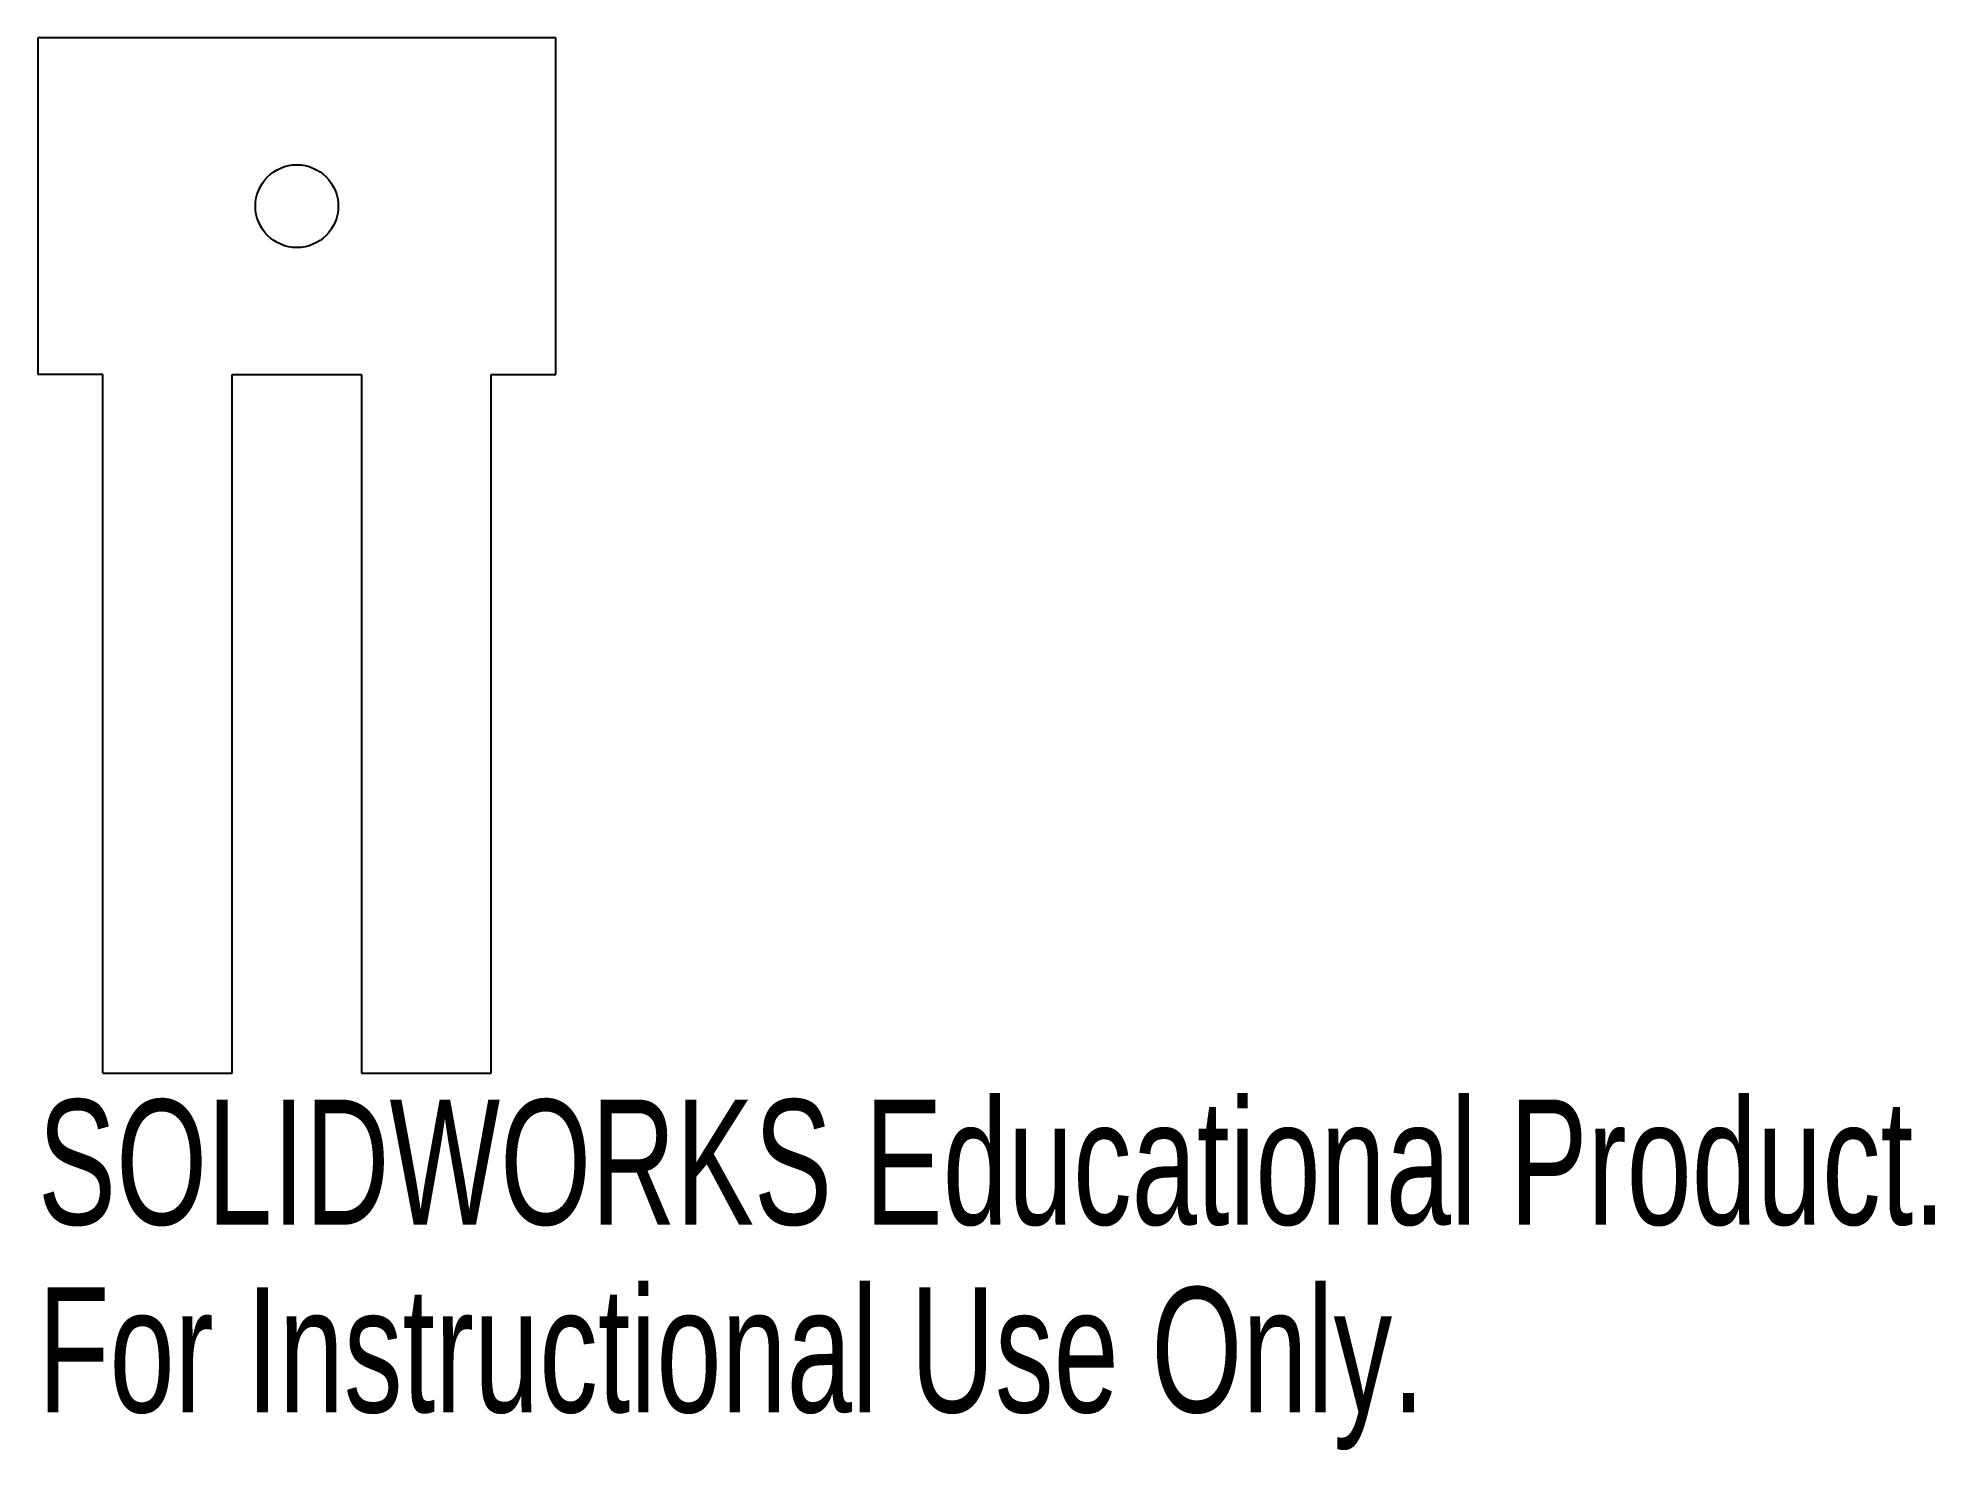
# Model space of a CAD drawing. Header units: millimetres. Extents: x 0 to 73.3, y -14.6 to 40.
import ezdxf

# ---------------------------------------------------------------- set-up
doc = ezdxf.new("R2010")
doc.units = ezdxf.units.MM
doc.styles.add('SLDTEXTSTYLE0', font='TXT', dxfattribs={"width": 0.7})

msp = doc.modelspace()

# ---------------------------------------------------------------- linework, layer by layer
at = {"color": 7, "linetype": 'Continuous', "lineweight": 25}
for p, q in [((0, 40), (0, 27)), ((20, 40), (0, 40)), ((20, 27), (20, 40)), ((2.5, 27), (0, 27)), ((2.5, 0), (2.5, 27)), ((7.5, 0), (7.5, 27)), ((7.5, 27), (12.5, 27)), ((12.5, 27), (12.5, 0)), ((17.5, 27), (20, 27)), ((17.5, 0), (17.5, 27)), ((2.5, 0), (7.5, 0)), ((12.5, 0), (17.5, 0))]:
    msp.add_line(p, q, dxfattribs=at)
msp.add_circle((10, 33.5), 1.6, dxfattribs=at)

# ---------------------------------------------------------------- texts
at = {"color": 7, "linetype": 'Continuous', "char_height": 4.83362, "attachment_point": 1, "style": 'SLDTEXTSTYLE0'}
for s, insert in [('SOLIDWORKS Educational Product.', (0, -1.02)), ('For Instructional Use Only.', (0, -8.27))]:
    msp.add_mtext(s, dxfattribs=dict(at, insert=insert))

doc.saveas('drawing.dxf')
